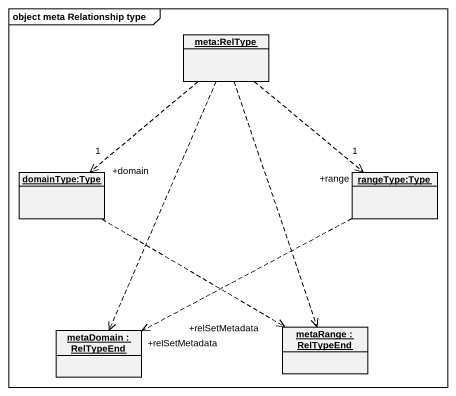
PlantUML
@startuml
mainframe object meta Relationship type
hide circle
hide empty members
object "meta:RelType" as meta_RelType
object "domainType:Type" as domainType_Type
object "rangeType:Type" as rangeType_Type
object "metaDomain : RelTypeEnd" as metaDomain
object "metaRange : RelTypeEnd" as metaRange
meta_RelType ..> "+domain\n1" domainType_Type
meta_RelType ..> "+range\n1" rangeType_Type
meta_RelType ..> metaDomain
meta_RelType ..> metaRange
domainType_Type .right.> "+relSetMetadata" metaRange
rangeType_Type .left.> "+relSetMetadata" metaDomain
@enduml
